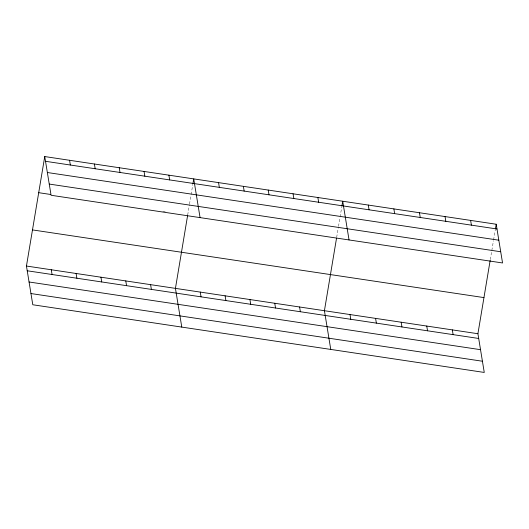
<?xml version="1.0" encoding="UTF-8"?>
<svg xmlns="http://www.w3.org/2000/svg" width="529" height="529" viewBox="0 0 529 529"><rect width="100%" height="100%" fill="white"/><g stroke="black" fill="none" stroke-linecap="round" stroke-linejoin="round"><path stroke-width="0.4" stroke-dasharray="2.65 1.98" d="M187.689 215.019L189.395 204.809M189.527 204.029L190.969 195.386M191.101 194.599L192.807 184.39M336.675 237.356L338.381 227.146M338.514 226.366L339.955 217.723M340.087 216.936L341.794 206.727M490.304 259.587L493.451 240.735M493.583 239.954L495.289 229.745M162.859 211.296L165.26 211.66"/><path stroke-width="0.79" d="M490.171 260.374L477.918 333.726L484.26 372.442L32.791 304.757L26.45 266.034L44.74 156.558L496.209 224.243L502.55 262.966L51.082 195.274L44.74 156.558M187.557 215.832L175.436 288.371L181.778 327.094M192.94 183.603L193.726 178.895L200.068 217.611M336.537 238.169L324.422 310.708L330.764 349.431M341.919 205.94L342.713 201.232L349.047 239.948M495.422 228.958L496.209 224.243M45.514 161.299L496.989 228.984M47.352 172.514L498.821 240.199M49.243 184.066L500.712 251.751M38.703 192.682L50.718 194.487M32.487 229.91L483.956 297.596M26.45 266.034L477.918 333.726M27.224 270.782L478.699 338.467M29.062 281.99L480.53 349.682M30.953 293.542L482.422 361.234M470.625 220.408L471.405 225.149M445.041 216.573L445.821 221.314M452.335 329.891L453.115 334.632M419.457 212.737L420.238 217.479M426.751 326.056L427.531 330.797M393.874 208.902L394.654 213.643M401.167 322.221L401.947 326.962M368.29 205.067L369.07 209.808M375.59 318.379L376.364 323.126M350.006 314.543L350.78 319.291M317.876 197.509L318.656 202.25M293.046 193.786L293.826 198.527M299.593 306.985L300.366 311.733M268.216 190.063L268.997 194.804M274.756 303.262L275.536 308.01M243.386 186.34L244.16 191.081M249.926 299.54L250.706 304.287M218.556 182.617L219.33 187.359M225.096 295.817L225.876 300.565M200.266 292.094L201.04 296.842M168.896 175.172L169.67 179.913M144.06 171.449L144.84 176.19M150.606 284.648L151.38 289.396M119.23 167.726L120.01 172.467M125.776 280.925L126.55 285.673M94.4 164.003L95.18 168.744M100.94 277.203L101.72 281.95M69.57 160.28L70.344 165.022M76.11 273.48L76.89 278.228M51.28 269.757L52.06 274.505"/></g></svg>
